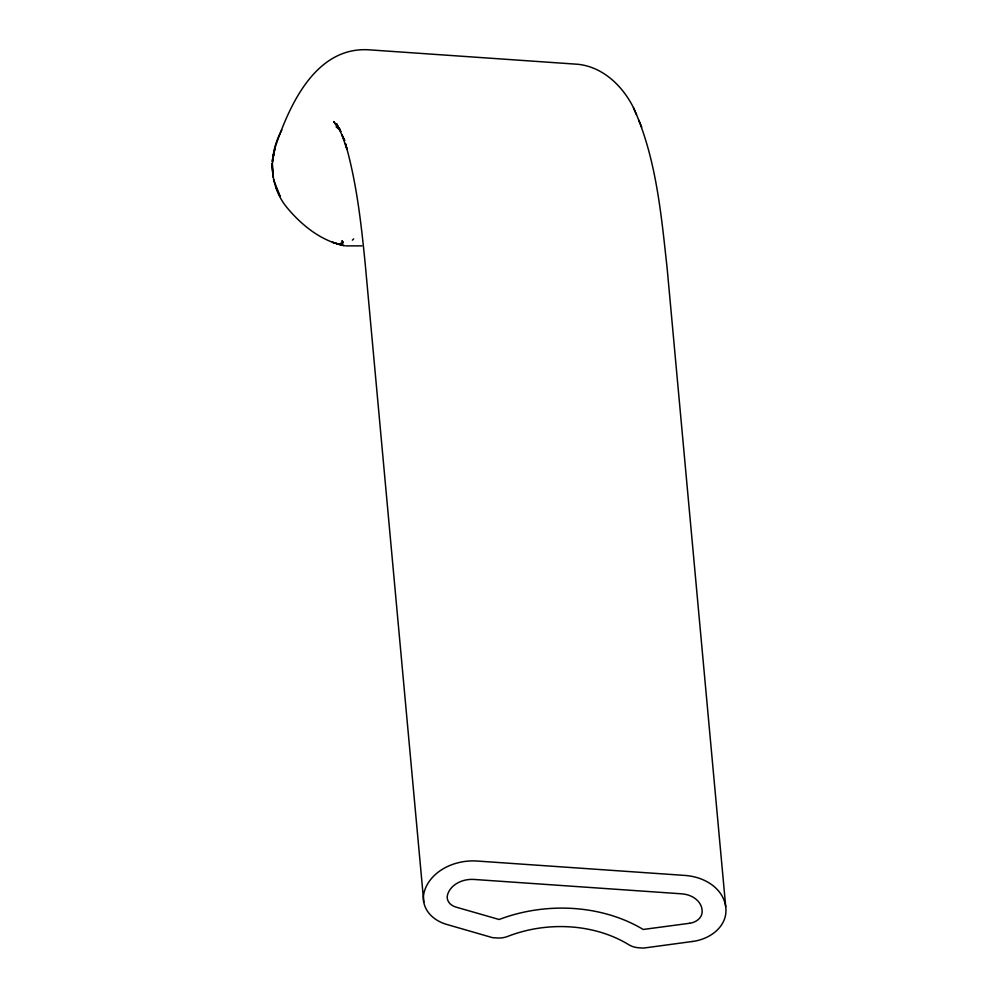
<?xml version="1.0" encoding="UTF-8"?>
<svg xmlns="http://www.w3.org/2000/svg" width="998" height="998" viewBox="0 0 998 998"><rect width="100%" height="100%" fill="white"/><g stroke="black" fill="none" stroke-linecap="round" stroke-linejoin="round"><path stroke-width="1.5" d="M281.873 130.027C268.138 154.241 268.961 185.865 287.012 207.609C301.77 225.398 321.269 241.029 344.397 245.708L332.446 242.277L341.678 245.046M275.186 147.267C289.582 104.74 316.004 45.609 370.183 49.9L577.717 64.271C602.804 66.766 622.615 85.928 633.468 107.659C656.222 157.859 661.1 213.747 667.101 267.876L725.721 906.808M352.369 240.156L353.666 238.884M361.862 245.87L345.645 245.882M339.382 128.992L336.151 126.808L339.694 129.49M340.193 129.49L333.619 121.569L340.642 131.262M340.817 131.511L336.538 123.69L344.709 140.618L341.965 134.955L347.067 149.488L345.42 143.55C356.61 182.534 361.126 223.016 365.156 263.26L423.776 902.18M275.984 187.449L280.176 196.581L273.514 179.353M633.468 107.659L636.475 114.745M638.757 120.134L641.714 127.108M273.065 157.222L272.417 161.838L274.937 148.353L272.404 160.391L273.939 152.731L273.065 157.222M341.017 243.2L342.651 243.612L341.017 243.2M342.052 240.98L343.013 242.127L342.052 240.98M689.643 923.275L643.186 929.462A138.535 106.986 -5.2 0 0 499.137 919.495L455.961 907.095A14.309 11.053 -5.2 0 1 447.503 894.944A23.84 18.413 -5.2 0 1 474.038 879.45L681.584 893.821A23.84 18.413 -5.2 0 1 702.093 912.584A14.309 11.053 -5.2 0 1 689.643 923.275M692.624 941.463L643.411 948.1L638.608 947.763A19.074 14.733 -5.2 0 1 628.927 944.794A114.683 88.573 -5.2 0 0 507.745 936.398A19.074 14.733 -5.2 0 1 497.266 937.983L492.476 937.646L446.73 924.435A38.149 29.466 -5.2 0 1 424.2 892.05A47.692 36.826 -5.2 0 1 477.269 861.049L684.803 875.421A47.692 36.826 -5.2 0 1 725.845 912.945A38.149 29.466 -5.2 0 1 692.624 941.463M273.003 176.808L272.155 163.722L273.003 176.808"/></g></svg>
